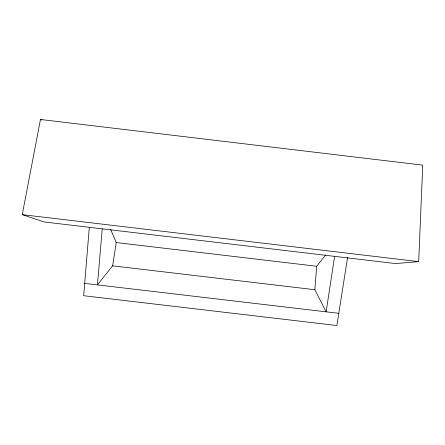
<?xml version="1.0" encoding="UTF-8"?>
<svg xmlns="http://www.w3.org/2000/svg" width="445" height="445" viewBox="0 0 445 445"><rect width="100%" height="100%" fill="white"/><g stroke="black" fill="none" stroke-linecap="round" stroke-linejoin="round"><path stroke-width="0.67" d="M418.678 261.627L422.75 165.134L40.473 119.477L22.25 214.657L44.166 221.966L395.522 263.574L418.678 261.627L22.25 214.657M89.312 227.317L83.677 295.714L336.887 325.523L347.612 257.21M102.255 228.847L97.427 284.883L112.641 265.837L116.245 242.553L110.605 229.32M334.623 256.37L326.124 311.839L314.826 289.712L316.695 266.266L325.595 255.046M116.117 242.536L316.773 266.271M112.413 265.81L315.01 289.734M84.695 283.382L338.801 313.33M40.473 119.477L41.724 120.044"/></g></svg>
